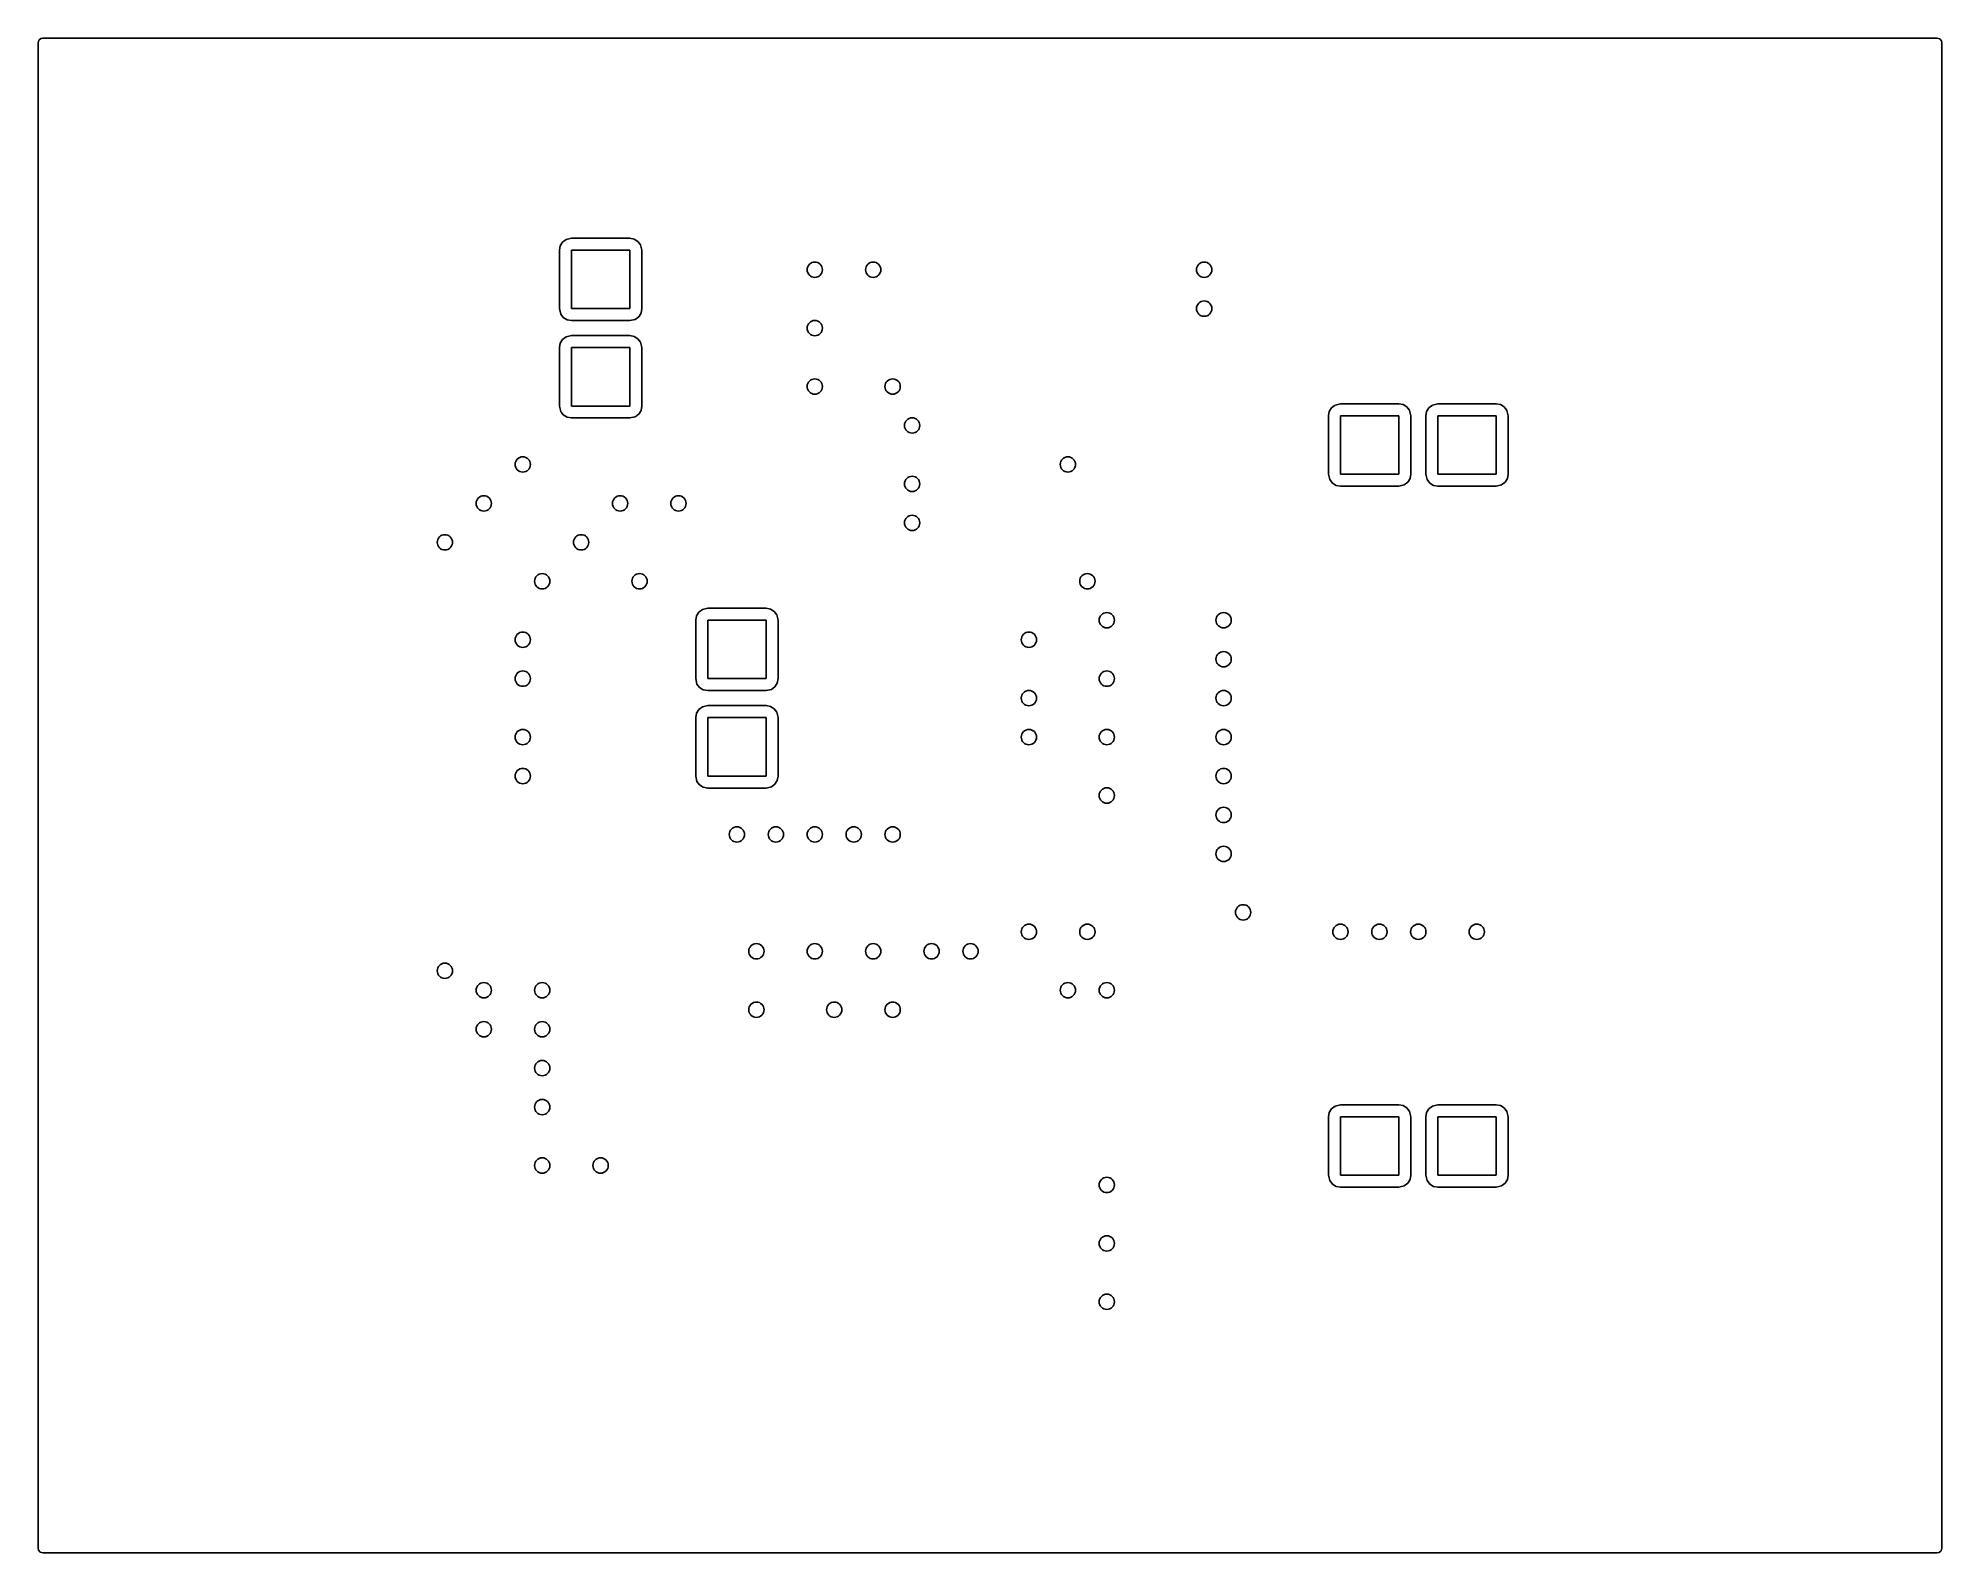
# Model space of a CAD drawing. Extents: x 0.02 to 1.98, y 0.02 to 1.58.
import ezdxf

# ---------------------------------------------------------------- set-up
doc = ezdxf.new("R2010")
doc.units = 0
doc.header["$MEASUREMENT"] = 0
doc.layers.add('BLACK', color=7, linetype='CONTINUOUS')

msp = doc.modelspace()

# ---------------------------------------------------------------- linework, layer by layer
at = {"layer": 'BLACK', "linetype": 'CONTINUOUS'}
for p, q in [((0.0221, 1.5729), (0.0229, 1.5756)), ((0.0221, 0.0271), (0.0221, 1.5729)), ((0.0229, 1.5756), (0.025, 1.5774)), ((0.025, 1.5774), (0.0271, 1.5779)), ((0.0271, 1.5779), (1.9729, 1.5779)), ((1.9729, 1.5779), (1.9756, 1.5771)), ((1.9756, 1.5771), (1.9774, 1.575)), ((1.9774, 1.575), (1.9779, 1.5729)), ((1.9779, 1.5729), (1.9779, 0.0271)), ((0.5645, 1.371), (0.5609, 1.3683)), ((0.57, 1.3723), (0.5645, 1.371)), ((0.63, 1.3723), (0.57, 1.3723)), ((0.6345, 1.3715), (0.63, 1.3723)), ((0.6383, 1.3691), (0.6345, 1.3715)), ((0.641, 1.3655), (0.6383, 1.3691)), ((0.5585, 1.3644), (0.5577, 1.36)), ((0.5577, 1.36), (0.5577, 1.3)), ((0.5609, 1.3683), (0.5585, 1.3644)), ((0.57, 1.3), (0.57, 1.36)), ((0.57, 1.36), (0.63, 1.36)), ((0.63, 1.36), (0.63, 1.3)), ((0.6423, 1.36), (0.641, 1.3655)), ((0.6423, 1.3), (0.6423, 1.36)), ((0.5577, 1.3), (0.559, 1.2945)), ((0.559, 1.2945), (0.5617, 1.2909)), ((0.5617, 1.2909), (0.5655, 1.2885)), ((0.63, 1.3), (0.57, 1.3)), ((0.6355, 1.289), (0.6391, 1.2917)), ((0.6391, 1.2917), (0.6415, 1.2955)), ((0.6415, 1.2955), (0.6423, 1.3)), ((0.57, 1.2723), (0.5645, 1.271)), ((0.5655, 1.2885), (0.57, 1.2877)), ((0.57, 1.2877), (0.63, 1.2877)), ((0.63, 1.2723), (0.57, 1.2723)), ((0.63, 1.2877), (0.6355, 1.289)), ((0.6345, 1.2715), (0.63, 1.2723)), ((0.6383, 1.2691), (0.6345, 1.2715)), ((0.5585, 1.2645), (0.5577, 1.26)), ((0.5577, 1.26), (0.5577, 1.2)), ((0.5609, 1.2683), (0.5585, 1.2645)), ((0.5645, 1.271), (0.5609, 1.2683)), ((0.57, 1.2), (0.57, 1.26)), ((0.57, 1.26), (0.63, 1.26)), ((0.63, 1.26), (0.63, 1.2)), ((0.641, 1.2655), (0.6383, 1.2691)), ((0.6423, 1.26), (0.641, 1.2655)), ((0.6423, 1.2), (0.6423, 1.26)), ((0.5577, 1.2), (0.559, 1.1945)), ((0.559, 1.1945), (0.5593, 1.1941)), ((0.5593, 1.1941), (0.5599, 1.1933)), ((0.5599, 1.1933), (0.5617, 1.1909)), ((0.63, 1.2), (0.57, 1.2)), ((0.6391, 1.1917), (0.6415, 1.1955)), ((0.6415, 1.1955), (0.6423, 1.2)), ((1.3485, 1.1945), (1.3477, 1.19)), ((1.3509, 1.1983), (1.3485, 1.1945)), ((1.3535, 1.2002), (1.3509, 1.1983)), ((1.3541, 1.2007), (1.3535, 1.2002)), ((1.3545, 1.201), (1.3541, 1.2007)), ((1.36, 1.2023), (1.3545, 1.201)), ((1.42, 1.2023), (1.36, 1.2023)), ((1.4244, 1.2015), (1.42, 1.2023)), ((1.4283, 1.1991), (1.4244, 1.2015)), ((1.4292, 1.1979), (1.4283, 1.1991)), ((1.4306, 1.196), (1.4292, 1.1979)), ((1.431, 1.1955), (1.4306, 1.196)), ((1.4323, 1.19), (1.431, 1.1955)), ((1.4485, 1.1945), (1.4477, 1.19)), ((1.4509, 1.1983), (1.4485, 1.1945)), ((1.4534, 1.2002), (1.4509, 1.1983)), ((1.4541, 1.2007), (1.4534, 1.2002)), ((1.4545, 1.201), (1.4541, 1.2007)), ((1.46, 1.2023), (1.4545, 1.201)), ((1.52, 1.2023), (1.46, 1.2023)), ((1.5245, 1.2015), (1.52, 1.2023)), ((1.5283, 1.1991), (1.5245, 1.2015)), ((1.5292, 1.1979), (1.5283, 1.1991)), ((1.5307, 1.196), (1.5292, 1.1979)), ((1.531, 1.1955), (1.5307, 1.196)), ((1.5323, 1.19), (1.531, 1.1955)), ((0.5617, 1.1909), (0.5655, 1.1885)), ((0.5655, 1.1885), (0.57, 1.1877)), ((0.57, 1.1877), (0.63, 1.1877)), ((0.63, 1.1877), (0.6355, 1.189)), ((0.6355, 1.189), (0.6365, 1.1897)), ((0.6365, 1.1897), (0.6369, 1.19)), ((0.6369, 1.19), (0.6372, 1.1903)), ((0.6372, 1.1903), (0.6391, 1.1917)), ((1.3477, 1.19), (1.3477, 1.13)), ((1.36, 1.13), (1.36, 1.19)), ((1.36, 1.19), (1.42, 1.19)), ((1.42, 1.19), (1.42, 1.13)), ((1.4323, 1.13), (1.4323, 1.19)), ((1.4477, 1.19), (1.4477, 1.13)), ((1.46, 1.13), (1.46, 1.19)), ((1.46, 1.19), (1.52, 1.19)), ((1.52, 1.19), (1.52, 1.13)), ((1.5323, 1.13), (1.5323, 1.19)), ((1.3477, 1.13), (1.349, 1.1245)), ((1.349, 1.1245), (1.3517, 1.1209)), ((1.3517, 1.1209), (1.3556, 1.1185)), ((1.3556, 1.1185), (1.36, 1.1177)), ((1.42, 1.13), (1.36, 1.13)), ((1.36, 1.1177), (1.42, 1.1177)), ((1.42, 1.1177), (1.4255, 1.119)), ((1.4255, 1.119), (1.4291, 1.1217)), ((1.4291, 1.1217), (1.4315, 1.1256)), ((1.4315, 1.1256), (1.4323, 1.13)), ((1.4477, 1.13), (1.449, 1.1245)), ((1.449, 1.1245), (1.4517, 1.1209)), ((1.4517, 1.1209), (1.4555, 1.1185)), ((1.4555, 1.1185), (1.46, 1.1177)), ((1.52, 1.13), (1.46, 1.13)), ((1.46, 1.1177), (1.52, 1.1177)), ((1.52, 1.1177), (1.5255, 1.119)), ((1.5255, 1.119), (1.5291, 1.1217)), ((1.5291, 1.1217), (1.5315, 1.1256)), ((1.5315, 1.1256), (1.5323, 1.13)), ((0.6985, 0.9845), (0.6977, 0.98)), ((0.6977, 0.98), (0.6977, 0.92)), ((0.7009, 0.9883), (0.6985, 0.9845)), ((0.7045, 0.991), (0.7009, 0.9883)), ((0.71, 0.9923), (0.7045, 0.991)), ((0.77, 0.9923), (0.71, 0.9923)), ((0.71, 0.92), (0.71, 0.98)), ((0.71, 0.98), (0.77, 0.98)), ((0.7745, 0.9915), (0.77, 0.9923)), ((0.77, 0.98), (0.77, 0.92)), ((0.7783, 0.9891), (0.7745, 0.9915)), ((0.781, 0.9855), (0.7783, 0.9891)), ((0.7823, 0.98), (0.781, 0.9855)), ((0.7823, 0.92), (0.7823, 0.98)), ((0.6977, 0.92), (0.699, 0.9145)), ((0.77, 0.92), (0.71, 0.92)), ((0.7815, 0.9155), (0.7823, 0.92)), ((0.699, 0.9145), (0.7017, 0.9109)), ((0.7017, 0.9109), (0.7055, 0.9085)), ((0.7055, 0.9085), (0.71, 0.9077)), ((0.71, 0.9077), (0.77, 0.9077)), ((0.77, 0.9077), (0.7755, 0.909)), ((0.7755, 0.909), (0.7791, 0.9117)), ((0.7791, 0.9117), (0.7815, 0.9155)), ((0.6985, 0.8845), (0.6977, 0.88)), ((0.7009, 0.8883), (0.6985, 0.8845)), ((0.7045, 0.891), (0.7009, 0.8883)), ((0.71, 0.8923), (0.7045, 0.891)), ((0.77, 0.8923), (0.71, 0.8923)), ((0.7745, 0.8915), (0.77, 0.8923)), ((0.7783, 0.8891), (0.7745, 0.8915)), ((0.781, 0.8855), (0.7783, 0.8891)), ((0.7823, 0.88), (0.781, 0.8855)), ((0.6977, 0.88), (0.6977, 0.82)), ((0.71, 0.82), (0.71, 0.88)), ((0.71, 0.88), (0.77, 0.88)), ((0.77, 0.88), (0.77, 0.82)), ((0.7823, 0.82), (0.7823, 0.88)), ((0.6977, 0.82), (0.699, 0.8145)), ((0.699, 0.8145), (0.7017, 0.8109)), ((0.7017, 0.8109), (0.7055, 0.8085)), ((0.7055, 0.8085), (0.71, 0.8077)), ((0.77, 0.82), (0.71, 0.82)), ((0.71, 0.8077), (0.77, 0.8077)), ((0.77, 0.8077), (0.7755, 0.809)), ((0.7755, 0.809), (0.7791, 0.8117)), ((0.7791, 0.8117), (0.7815, 0.8155)), ((0.7815, 0.8155), (0.7823, 0.82)), ((1.3485, 0.4745), (1.3477, 0.47)), ((1.3477, 0.47), (1.3477, 0.41)), ((1.3509, 0.4783), (1.3485, 0.4745)), ((1.3545, 0.481), (1.3509, 0.4783)), ((1.36, 0.4823), (1.3545, 0.481)), ((1.42, 0.4823), (1.36, 0.4823)), ((1.36, 0.41), (1.36, 0.47)), ((1.36, 0.47), (1.42, 0.47)), ((1.4244, 0.4815), (1.42, 0.4823)), ((1.42, 0.47), (1.42, 0.41)), ((1.4283, 0.4791), (1.4244, 0.4815)), ((1.431, 0.4755), (1.4283, 0.4791)), ((1.4323, 0.47), (1.431, 0.4755)), ((1.4323, 0.41), (1.4323, 0.47)), ((1.4485, 0.4745), (1.4477, 0.47)), ((1.4477, 0.47), (1.4477, 0.41)), ((1.4509, 0.4783), (1.4485, 0.4745)), ((1.4545, 0.481), (1.4509, 0.4783)), ((1.46, 0.4823), (1.4545, 0.481)), ((1.52, 0.4823), (1.46, 0.4823)), ((1.46, 0.41), (1.46, 0.47)), ((1.46, 0.47), (1.52, 0.47)), ((1.5245, 0.4815), (1.52, 0.4823)), ((1.52, 0.47), (1.52, 0.41)), ((1.5283, 0.4791), (1.5245, 0.4815)), ((1.531, 0.4755), (1.5283, 0.4791)), ((1.5323, 0.47), (1.531, 0.4755)), ((1.5323, 0.41), (1.5323, 0.47)), ((1.3477, 0.41), (1.349, 0.4045)), ((1.349, 0.4045), (1.3517, 0.4009)), ((1.3517, 0.4009), (1.3556, 0.3985)), ((1.3556, 0.3985), (1.36, 0.3977)), ((1.42, 0.41), (1.36, 0.41)), ((1.36, 0.3977), (1.42, 0.3977)), ((1.42, 0.3977), (1.4255, 0.399)), ((1.4255, 0.399), (1.4291, 0.4017)), ((1.4291, 0.4017), (1.4315, 0.4055)), ((1.4315, 0.4055), (1.4323, 0.41)), ((1.4477, 0.41), (1.449, 0.4045)), ((1.449, 0.4045), (1.4517, 0.4009)), ((1.4517, 0.4009), (1.4555, 0.3985)), ((1.4555, 0.3985), (1.46, 0.3977)), ((1.52, 0.41), (1.46, 0.41)), ((1.46, 0.3977), (1.52, 0.3977)), ((1.52, 0.3977), (1.5255, 0.399)), ((1.5255, 0.399), (1.5291, 0.4017)), ((1.5291, 0.4017), (1.5315, 0.4055)), ((1.5315, 0.4055), (1.5323, 0.41)), ((0.0226, 0.025), (0.0221, 0.0271)), ((0.0244, 0.0229), (0.0226, 0.025)), ((0.0271, 0.0221), (0.0244, 0.0229)), ((1.9729, 0.0221), (0.0271, 0.0221)), ((1.975, 0.0226), (1.9729, 0.0221)), ((1.9771, 0.0244), (1.975, 0.0226)), ((1.9779, 0.0271), (1.9771, 0.0244))]:
    msp.add_line(p, q, dxfattribs=at)
at = {"layer": 'BLACK'}
for centre in [(0.82, 1.34), (0.88, 1.34), (1.22, 1.34), (1.22, 1.3), (0.82, 1.28), (0.82, 1.22), (0.9, 1.22), (0.92, 1.18), (0.52, 1.14), (1.08, 1.14), (0.92, 1.12), (0.48, 1.1), (0.62, 1.1), (0.68, 1.1), (0.92, 1.08), (0.44, 1.06), (0.58, 1.06), (0.54, 1.02), (0.64, 1.02), (1.1, 1.02), (1.12, 0.98), (1.24, 0.98), (0.52, 0.96), (1.04, 0.96), (1.24, 0.94), (0.52, 0.92), (1.12, 0.92), (1.04, 0.9), (1.24, 0.9), (0.52, 0.86), (1.04, 0.86), (1.12, 0.86), (1.24, 0.86), (0.52, 0.82), (1.24, 0.82), (1.12, 0.8), (1.24, 0.78), (0.74, 0.76), (0.78, 0.76), (0.82, 0.76), (0.86, 0.76), (0.9, 0.76), (1.24, 0.74), (1.26, 0.68), (1.04, 0.66), (1.1, 0.66), (1.36, 0.66), (1.4, 0.66), (1.44, 0.66), (1.5, 0.66), (0.76, 0.64), (0.82, 0.64), (0.88, 0.64), (0.94, 0.64), (0.98, 0.64), (0.44, 0.62), (0.48, 0.6), (0.54, 0.6), (1.08, 0.6), (1.12, 0.6), (0.76, 0.58), (0.84, 0.58), (0.9, 0.58), (0.48, 0.56), (0.54, 0.56), (0.54, 0.52), (0.54, 0.48), (0.54, 0.42), (0.6, 0.42), (1.12, 0.4), (1.12, 0.34), (1.12, 0.28)]:
    msp.add_circle(centre, 0.00787, dxfattribs=at)

doc.saveas('drawing.dxf')
